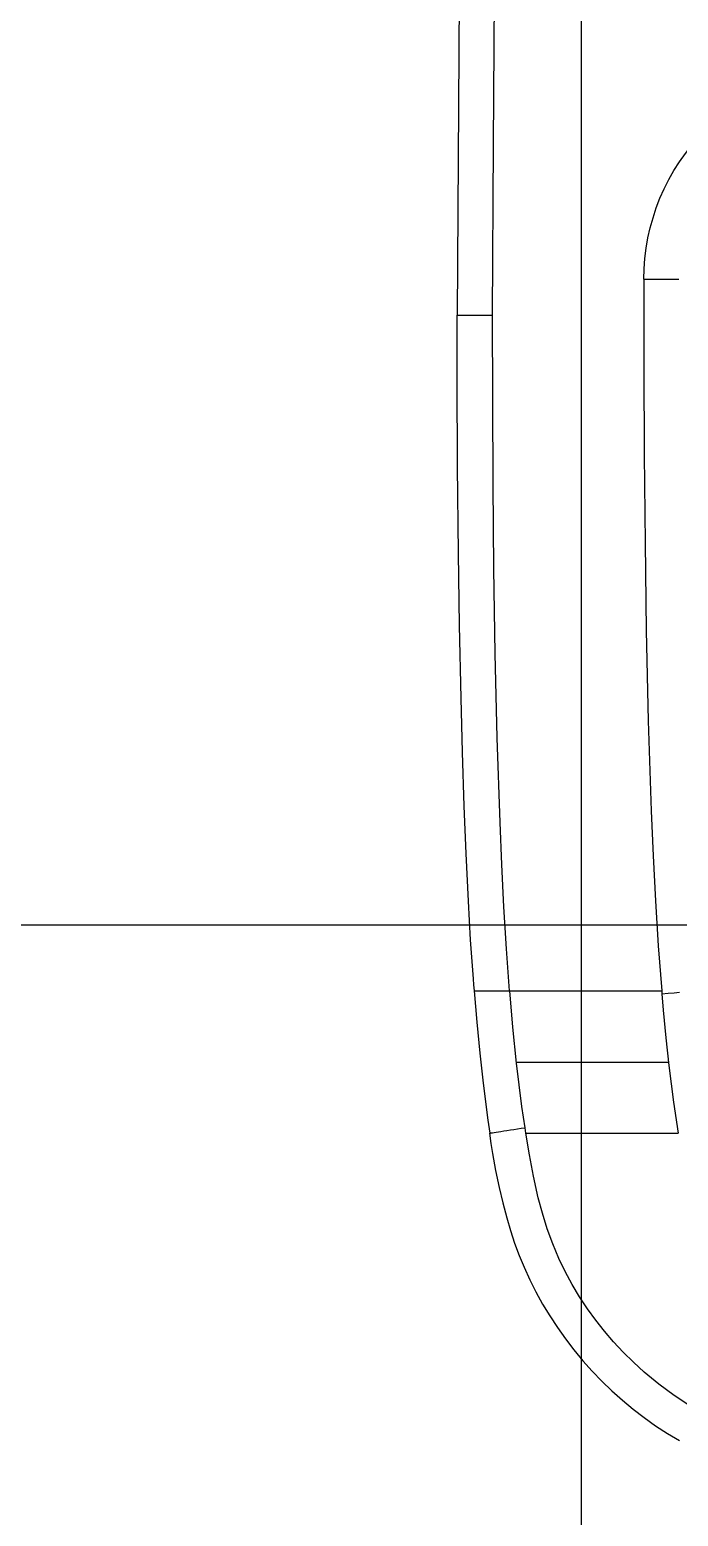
# Model space of a CAD drawing. Header units: centimetres. Extents: x 405564 to 502064, y 46284 to 60634.
# Drawn here: x 461530.98 to 461547.4, y 56392.58 to 56430.23 of the extents above; entities that cross this region are included whole.
import ezdxf

# ---------------------------------------------------------------- set-up
doc = ezdxf.new("R2010")
doc.units = ezdxf.units.CM
doc.layers.get('0').update_dxf_attribs({"color": 8, "lineweight": 9})
for name, color, linetype in [('0-KRCN-ASMATAVAN-130426', 8, 'Continuous'), ('AS_TEFR_CIHAZ', 8, 'Continuous'), ('AS_TEFR_MEK', 171, 'Continuous')]:
    doc.layers.add(name, color=color, linetype=linetype)
doc.layers.add('0-KRCN-MİMARİ-220526', color=8, linetype='Continuous', lineweight=9)

# ---------------------------------------------------------------- blocks, each defined once
blk = doc.blocks.new('A$C58DD0BDA')
at = {"layer": 'AS_TEFR_MEK'}
for p, q in [((-70.377, -102.619), (-70.56, -102.314)), ((-69.676, -102.049), (-69.414, -102.452)), ((-61.993, -102.462), (-62.772, -102.344)), ((-62.772, -106.205), (-62.772, -102.344)), ((-59.22, -102.452), (-59.208, -102.31)), ((-41.151, -102.364), (-41.151, -102.329)), ((-41.151, -102.419), (-41.151, -102.364)), ((-70.183, -102.917), (-70.377, -102.619)), ((-69.414, -102.452), (-69.129, -102.84)), ((-61.063, -102.58), (-61.993, -102.462)), ((-60.364, -102.656), (-61.063, -102.58)), ((-60.983, -102.589), (-60.983, -106.443)), ((-59.664, -102.723), (-60.364, -102.656)), ((-59.245, -102.759), (-59.664, -102.723)), ((-59.245, -102.758), (-59.232, -102.603)), ((-59.172, -102.764), (-59.245, -102.758)), ((-59.232, -102.603), (-59.22, -102.452)), ((-59.172, -106.614), (-59.172, -102.764)), ((-58.033, -102.85), (-59.172, -102.764)), ((-41.152, -102.811), (-41.151, -102.692)), ((-41.151, -102.493), (-41.151, -102.419)), ((-41.151, -102.585), (-41.151, -102.493)), ((-41.151, -102.692), (-41.151, -102.585)), ((-69.978, -103.206), (-70.183, -102.917)), ((-69.129, -102.84), (-68.824, -103.211)), ((-56.893, -102.92), (-58.033, -102.85)), ((-55.753, -102.979), (-56.893, -102.92)), ((-54.612, -103.028), (-55.753, -102.979)), ((-52.331, -103.103), (-54.612, -103.028)), ((-50.05, -103.155), (-52.331, -103.103)), ((-41.152, -102.94), (-41.152, -102.811)), ((-41.152, -103.076), (-41.152, -102.94)), ((-41.152, -103.215), (-41.152, -103.076)), ((-69.763, -103.487), (-69.978, -103.206)), ((-69.538, -103.759), (-69.763, -103.487)), ((-68.824, -103.211), (-68.577, -103.482)), ((-68.577, -103.482), (-68.319, -103.743)), ((-47.825, -103.187), (-50.05, -103.155)), ((-45.601, -103.205), (-47.825, -103.187)), ((-43.376, -103.213), (-45.601, -103.205)), ((-41.152, -103.215), (-43.376, -103.213)), ((-69.303, -104.023), (-69.538, -103.759)), ((-68.319, -103.743), (-68.06, -103.985)), ((-69.058, -104.279), (-69.303, -104.023)), ((-68.06, -103.985), (-67.791, -104.215)), ((-67.791, -104.215), (-67.512, -104.436)), ((-68.802, -104.525), (-69.058, -104.279)), ((-68.537, -104.762), (-68.802, -104.525)), ((-67.512, -104.436), (-67.223, -104.645)), ((-67.223, -104.645), (-66.918, -104.846)), ((-68.265, -104.988), (-68.537, -104.762)), ((-67.983, -105.203), (-68.265, -104.988)), ((-66.918, -104.846), (-66.605, -105.033)), ((-67.696, -105.407), (-67.983, -105.203)), ((-66.605, -105.033), (-66.282, -105.207)), ((-66.282, -105.207), (-65.95, -105.366)), ((-65.95, -105.366), (-65.576, -105.523)), ((-67.401, -105.6), (-67.696, -105.407)), ((-67.102, -105.78), (-67.401, -105.6)), ((-65.576, -105.523), (-65.195, -105.663)), ((-65.195, -105.663), (-64.804, -105.785)), ((-66.796, -105.949), (-67.102, -105.78)), ((-66.487, -106.105), (-66.796, -105.949)), ((-66.172, -106.249), (-66.487, -106.105)), ((-64.804, -105.785), (-64.409, -105.89)), ((-64.409, -105.89), (-63.866, -106.011)), ((-63.866, -106.011), (-63.32, -106.114)), ((-63.32, -106.114), (-62.772, -106.205)), ((-65.869, -106.374), (-66.172, -106.249)), ((-65.561, -106.488), (-65.869, -106.374)), ((-65.242, -106.594), (-65.561, -106.488)), ((-62.772, -106.205), (-62.637, -106.226)), ((-62.694, -106.597), (-62.68, -106.508)), ((-62.68, -106.508), (-62.666, -106.416)), ((-62.666, -106.416), (-62.651, -106.322)), ((-62.651, -106.322), (-62.637, -106.226)), ((-62.637, -106.226), (-62.101, -106.305)), ((-62.101, -106.305), (-61.003, -106.441)), ((-61.003, -106.441), (-60.088, -106.534)), ((-64.92, -106.689), (-65.242, -106.594)), ((-64.537, -106.79), (-64.92, -106.689)), ((-64.151, -106.881), (-64.537, -106.79)), ((-63.722, -106.97), (-64.151, -106.881)), ((-62.749, -106.959), (-62.74, -106.9)), ((-62.74, -106.9), (-62.73, -106.834)), ((-62.73, -106.834), (-62.719, -106.761)), ((-62.719, -106.761), (-62.707, -106.682)), ((-62.707, -106.682), (-62.694, -106.597)), ((-60.088, -106.534), (-59.172, -106.613)), ((-59.172, -106.615), (-58.106, -106.693)), ((-59.172, -106.615), (-59.172, -106.615)), ((-59.172, -106.615), (-59.172, -106.615)), ((-59.171, -106.615), (-59.172, -106.615)), ((-59.17, -106.618), (-59.171, -106.615)), ((-59.169, -106.627), (-59.17, -106.618)), ((-59.167, -106.663), (-59.169, -106.627)), ((-59.169, -107.029), (-59.167, -106.805)), ((-59.167, -106.805), (-59.167, -106.663)), ((-58.106, -106.693), (-57.04, -106.758)), ((-57.04, -106.758), (-55.973, -106.813)), ((-55.973, -106.813), (-54.905, -106.858)), ((-54.905, -106.858), (-52.766, -106.929)), ((-63.291, -107.047), (-63.722, -106.97)), ((-63.033, -107.088), (-63.291, -107.047)), ((-62.775, -107.124), (-63.033, -107.088)), ((-62.774, -107.115), (-62.773, -107.114)), ((-62.773, -107.114), (-62.772, -107.102)), ((-62.446, -107.164), (-62.773, -107.113)), ((-62.772, -107.102), (-62.768, -107.081)), ((-62.768, -107.081), (-62.763, -107.049)), ((-62.763, -107.049), (-62.757, -107.009)), ((-62.757, -107.009), (-62.749, -106.959)), ((-62.119, -107.211), (-62.446, -107.164)), ((-61.435, -107.298), (-62.119, -107.211)), ((-59.172, -107.292), (-59.171, -107.205)), ((-59.171, -107.116), (-59.169, -107.029)), ((-59.171, -107.205), (-59.171, -107.116)), ((-52.766, -106.929), (-50.628, -106.979)), ((-50.628, -106.979), (-48.486, -107.012)), ((-48.486, -107.012), (-46.344, -107.032)), ((-46.344, -107.032), (-42.059, -107.047)), ((-42.059, -107.047), (-37.736, -107.026)), ((-42.059, -107.143), (-42.059, -107.047)), ((-42.059, -107.238), (-42.059, -107.143)), ((-42.059, -107.33), (-42.059, -107.238)), ((-37.736, -107.026), (-33.412, -106.996)), ((-60.749, -107.373), (-61.435, -107.298)), ((-59.961, -107.45), (-60.749, -107.373)), ((-59.172, -107.515), (-59.961, -107.45)), ((-59.172, -107.407), (-59.172, -107.292)), ((-59.172, -107.482), (-59.172, -107.407)), ((-59.172, -107.515), (-59.172, -107.482)), ((-59.172, -107.513), (-59.172, -107.515)), ((-59.018, -107.528), (-59.172, -107.515)), ((-58.865, -107.541), (-59.018, -107.528)), ((-57.883, -107.612), (-58.865, -107.541)), ((-56.9, -107.667), (-57.883, -107.612)), ((-42.06, -107.42), (-42.059, -107.33)), ((-42.06, -107.505), (-42.06, -107.42)), ((-42.06, -107.585), (-42.06, -107.505)), ((-42.06, -107.659), (-42.06, -107.585)), ((-42.06, -107.726), (-42.06, -107.659)), ((-55.696, -107.726), (-56.9, -107.667)), ((-54.493, -107.776), (-55.696, -107.726)), ((-53.125, -107.821), (-54.493, -107.776)), ((-51.758, -107.855), (-53.125, -107.821)), ((-49.921, -107.892), (-51.758, -107.855)), ((-48.084, -107.919), (-49.921, -107.892)), ((-45.889, -107.94), (-48.084, -107.919)), ((-43.694, -107.95), (-45.889, -107.94)), ((-42.877, -107.95), (-43.694, -107.95)), ((-42.06, -107.949), (-42.877, -107.95)), ((-42.06, -107.785), (-42.06, -107.726)), ((-42.06, -107.836), (-42.06, -107.785)), ((-42.06, -107.877), (-42.06, -107.836)), ((-42.06, -107.91), (-42.06, -107.877)), ((-42.06, -107.932), (-42.06, -107.91)), ((-36.772, -107.912), (-42.06, -107.945)), ((-42.06, -107.944), (-42.06, -107.932)), ((-42.06, -107.946), (-42.06, -107.944)), ((-31.485, -107.878), (-36.772, -107.912))]:
    blk.add_line(p, q, dxfattribs=at)
blk.add_arc((-41.15, -97.86), 5.355, 269.9795, 359.9979, dxfattribs=at)
blk = doc.blocks.new('WC01_FA')
at = {"layer": 'AS_TEFR_CIHAZ', "xscale": -1, "rotation": 270}
blk.add_blockref('A$C58DD0BDA', (-400, -257.503), dxfattribs=at)
blk = doc.blocks.new('A$C6A10300A')
blk.add_blockref('WC01_FA', (23985.68, -3911.454))

msp = doc.modelspace()

# ---------------------------------------------------------------- linework, layer by layer
at = {"layer": '0-KRCN-ASMATAVAN-130426'}
for p, q in [((461544.952, 56257.563), (461544.952, 56437.563)), ((461484.952, 56407.563), (461634.265, 56407.563))]:
    msp.add_line(p, q, dxfattribs=at)

# ---------------------------------------------------------------- next in the draw order: block references
at = {"layer": '0-KRCN-MİMARİ-220526'}
msp.add_blockref('A$C6A10300A', (438064.066, 60634.016), dxfattribs=at)

doc.saveas('drawing.dxf')
